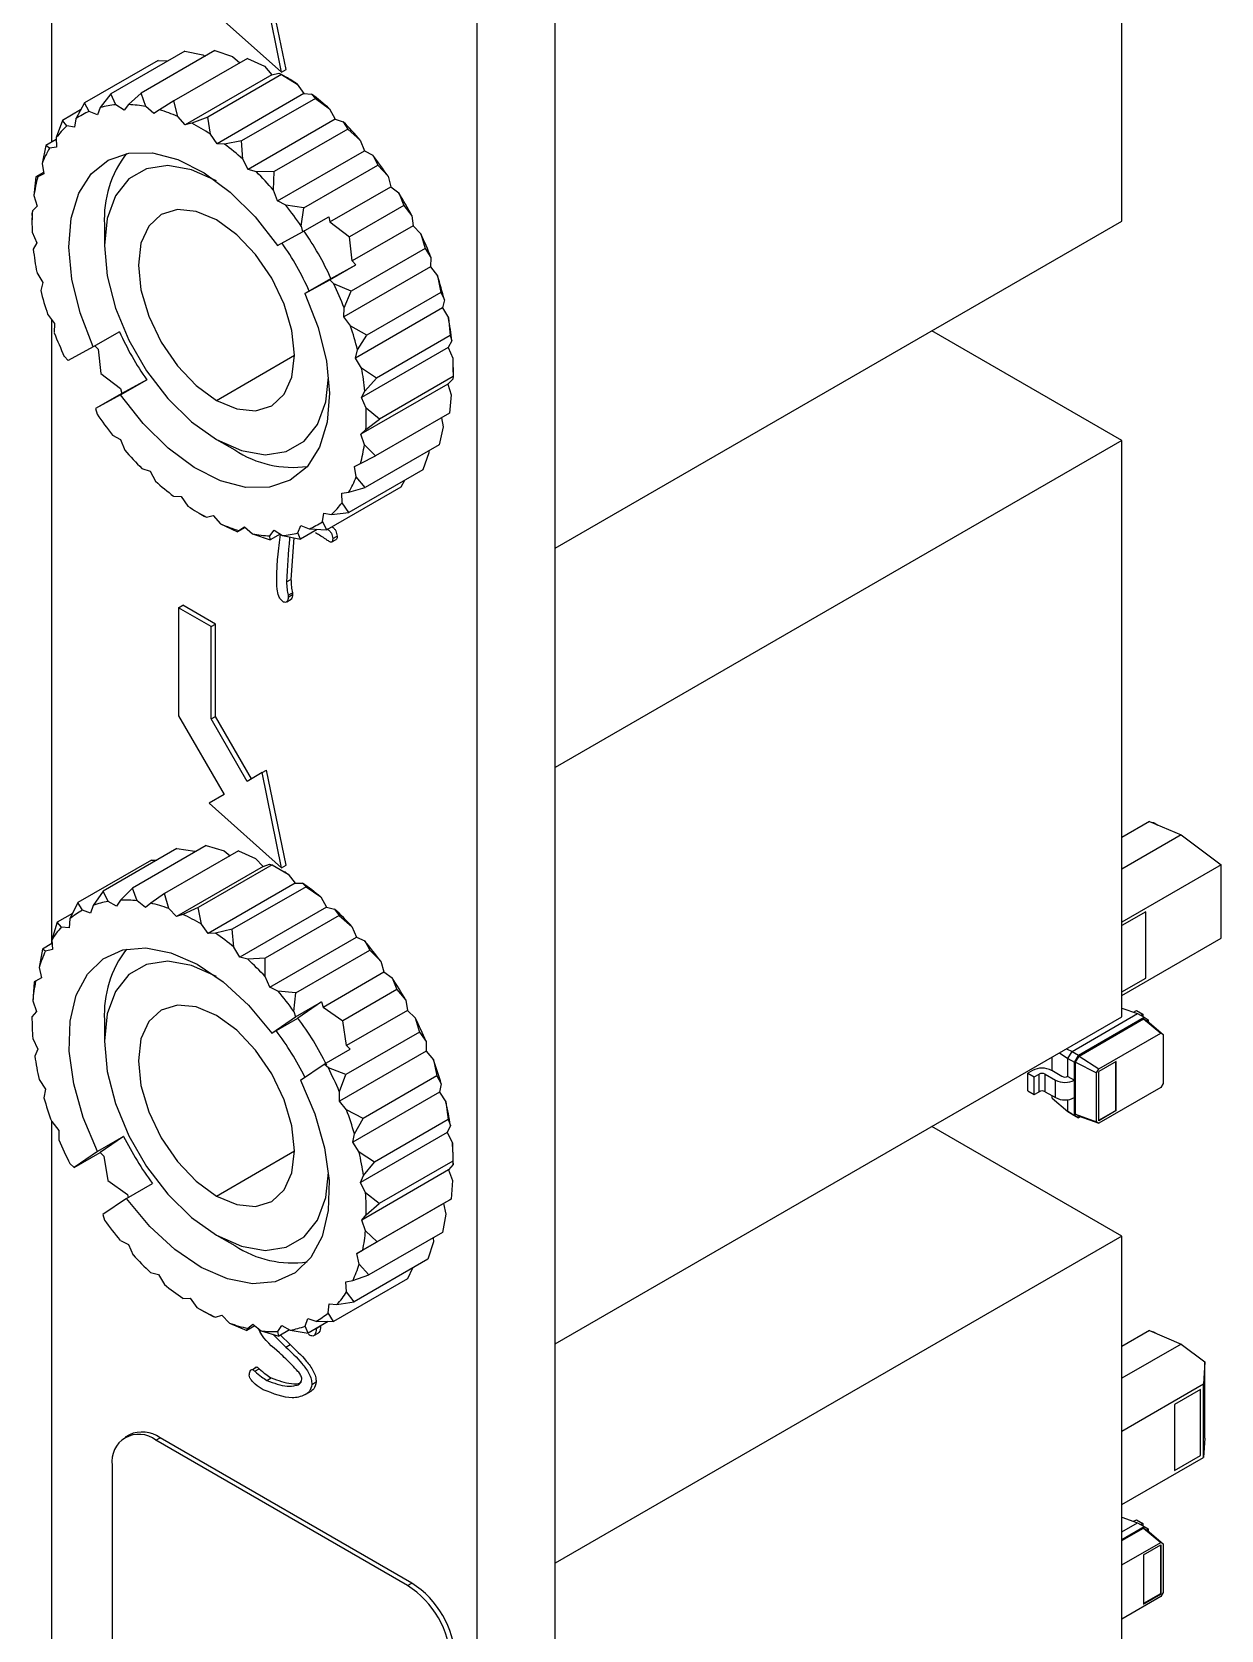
# Model space of a CAD drawing. Extents: x 399 to 630, y 430 to 560.
# Drawn here: x 398.61 to 417.97, y 455.54 to 481.58 of the extents above; entities that cross this region are included whole.
import ezdxf

# ---------------------------------------------------------------- set-up
doc = ezdxf.new("R2010")
doc.units = 0
doc.layers.get('0').update_dxf_attribs({"linetype": 'CONTINUOUS'})

msp = doc.modelspace()

# ---------------------------------------------------------------- linework, layer by layer
at = {"color": 7, "linetype": 'CONTINUOUS'}
for p, q in [((407.129, 430.399), (407.129, 535.324)), ((416.357, 478.496), (416.357, 487.886)), ((398.927, 485.842), (398.927, 479.785)), ((402.675, 480.926), (402.358, 482.476)), ((402.746, 480.967), (402.429, 482.516)), ((401.492, 481.975), (402.675, 480.926)), ((405.857, 432.318), (405.857, 481.923)), ((401.097, 481.268), (399.894, 480.574)), ((401.589, 481.279), (400.387, 480.585)), ((401.097, 481.268), (401.389, 481.21)), ((401.389, 481.21), (401.427, 481.186)), ((401.589, 481.279), (401.876, 481.182)), ((401.876, 481.182), (401.996, 481.078)), ((400.664, 481.118), (399.462, 480.424)), ((400.664, 481.118), (400.822, 481.11)), ((402.121, 481.15), (400.919, 480.456)), ((402.121, 481.15), (402.396, 481.021)), ((402.396, 481.021), (402.517, 480.883)), ((402.517, 480.883), (402.627, 480.91)), ((402.627, 480.91), (402.674, 480.886)), ((402.675, 480.926), (402.746, 480.967)), ((402.517, 480.883), (401.103, 480.067)), ((402.674, 480.886), (401.471, 480.192)), ((402.746, 480.845), (402.664, 480.892)), ((402.674, 480.886), (402.929, 480.731)), ((402.929, 480.731), (403.037, 480.576)), ((399.462, 480.424), (399.324, 480.167)), ((399.541, 480.286), (399.462, 480.424)), ((399.894, 480.574), (399.722, 480.349)), ((399.975, 480.393), (399.894, 480.574)), ((400.11, 480.308), (399.975, 480.393)), ((400.181, 480.398), (400.11, 480.308)), ((400.387, 480.585), (400.181, 480.398)), ((400.462, 480.366), (400.387, 480.585)), ((400.919, 480.456), (400.685, 480.312)), ((400.982, 480.204), (400.919, 480.456)), ((403.037, 480.576), (401.623, 479.76)), ((403.225, 480.498), (402.023, 479.804)), ((403.037, 480.576), (403.16, 480.569)), ((403.16, 480.569), (403.225, 480.498)), ((403.225, 480.498), (403.456, 480.326)), ((399.105, 480.14), (399.004, 479.859)), ((399.401, 480.311), (399.105, 480.14)), ((399.175, 480.049), (399.105, 480.14)), ((399.324, 480.167), (399.302, 480.027)), ((399.674, 480.232), (399.541, 480.286)), ((399.722, 480.349), (399.674, 480.232)), ((400.592, 480.252), (400.462, 480.366)), ((400.685, 480.312), (400.592, 480.252)), ((401.103, 480.067), (400.982, 480.204)), ((401.471, 480.192), (401.213, 480.094)), ((401.515, 479.915), (401.471, 480.192)), ((403.546, 480.158), (402.132, 479.342)), ((403.456, 480.326), (403.546, 480.158)), ((403.546, 480.158), (403.677, 480.117)), ((403.677, 480.117), (403.753, 479.999)), ((399.004, 479.859), (399.008, 479.702)), ((399.302, 480.027), (399.175, 480.049)), ((401.213, 480.094), (401.103, 480.067)), ((401.623, 479.76), (401.515, 479.915)), ((403.753, 479.999), (402.551, 479.305)), ((403.753, 479.999), (403.955, 479.819)), ((398.837, 479.733), (398.773, 479.437)), ((399.005, 479.83), (398.837, 479.733)), ((398.892, 479.689), (398.837, 479.733)), ((399.008, 479.702), (398.892, 479.689)), ((401.746, 479.752), (401.623, 479.76)), ((402.023, 479.804), (401.746, 479.752)), ((402.042, 479.509), (402.023, 479.804)), ((402.609, 478.83), (404.024, 479.646)), ((403.955, 479.819), (404.024, 479.646)), ((404.024, 479.646), (404.158, 479.573)), ((398.773, 479.437), (398.803, 479.268)), ((402.132, 479.342), (402.042, 479.509)), ((402.263, 479.301), (402.132, 479.342)), ((403.037, 478.716), (404.239, 479.41)), ((404.158, 479.573), (404.239, 479.41)), ((404.239, 479.41), (404.407, 479.232)), ((398.67, 479.219), (398.641, 478.917)), ((398.799, 479.293), (398.67, 479.219)), ((398.703, 479.222), (398.67, 479.219)), ((398.803, 479.268), (398.703, 479.222)), ((402.551, 479.305), (402.263, 479.301)), ((402.541, 479.003), (402.551, 479.305)), ((404.407, 479.232), (404.452, 479.059)), ((398.641, 478.917), (398.696, 478.743)), ((402.609, 478.83), (402.541, 479.003)), ((402.744, 478.757), (402.609, 478.83)), ((403.462, 478.488), (404.452, 479.059)), ((404.452, 479.059), (404.585, 478.957)), ((404.585, 478.957), (404.663, 478.753)), ((398.615, 478.665), (398.609, 478.618)), ((398.609, 478.618), (398.61, 478.551)), ((398.696, 478.743), (398.615, 478.665)), ((403.037, 478.716), (402.744, 478.757)), ((402.993, 478.415), (403.037, 478.716)), ((403.017, 478.325), (403.441, 478.57)), ((403.441, 478.57), (403.462, 478.488)), ((404.663, 478.753), (403.78, 478.243)), ((404.663, 478.753), (404.796, 478.585)), ((404.796, 478.585), (404.815, 478.42)), ((398.609, 478.551), (398.609, 478.456)), ((398.612, 478.318), (398.689, 478.146)), ((399.789, 478.444), (399.789, 478.101)), ((402.61, 478.101), (403.017, 478.325)), ((402.993, 478.415), (403.017, 478.325)), ((403.462, 478.488), (403.78, 478.243)), ((404.815, 478.42), (403.825, 477.849)), ((404.815, 478.42), (404.941, 478.292)), ((407.129, 473.169), (416.357, 478.496)), ((398.689, 478.146), (398.631, 478.04)), ((403.825, 477.849), (403.78, 478.243)), ((405.01, 478.053), (403.808, 477.359)), ((404.941, 478.292), (405.01, 478.053)), ((405.01, 478.053), (405.106, 477.904)), ((403.461, 477.543), (403.885, 477.788)), ((403.479, 477.564), (403.885, 477.788)), ((403.885, 477.788), (403.825, 477.849)), ((405.106, 477.904), (405.099, 477.753)), ((398.687, 477.664), (398.785, 477.501)), ((403.479, 477.564), (403.054, 477.319)), ((403.054, 477.319), (403.461, 477.543)), ((403.527, 477.476), (403.461, 477.543)), ((405.099, 477.753), (403.685, 476.937)), ((405.099, 477.753), (405.213, 477.605)), ((405.213, 477.605), (405.265, 477.337)), ((398.785, 477.501), (398.752, 477.37)), ((403.808, 477.359), (403.527, 477.476)), ((403.692, 477.088), (403.808, 477.359)), ((405.265, 477.337), (404.063, 476.643)), ((405.265, 477.337), (405.325, 477.216)), ((403.685, 476.937), (403.692, 477.088)), ((405.292, 477.085), (403.878, 476.268)), ((405.325, 477.216), (405.292, 477.085)), ((405.292, 477.085), (405.39, 476.921)), ((398.864, 476.981), (398.978, 476.833)), ((398.927, 476.899), (398.927, 466.722)), ((398.978, 476.833), (398.971, 476.682)), ((403.799, 476.789), (403.685, 476.937)), ((404.063, 476.643), (403.799, 476.789)), ((405.39, 476.921), (405.42, 476.633)), ((400.032, 476.695), (399.608, 476.451)), ((403.911, 476.399), (404.063, 476.643)), ((405.42, 476.633), (404.218, 475.939)), ((405.445, 476.546), (405.387, 476.439)), ((405.42, 476.633), (405.445, 476.546)), ((416.357, 474.924), (413.263, 476.71)), ((399.136, 476.294), (399.201, 476.227)), ((399.608, 476.451), (399.201, 476.227)), ((399.633, 476.465), (399.686, 476.411)), ((399.686, 476.411), (399.732, 476.017)), ((401.614, 475.578), (402.886, 476.313)), ((403.878, 476.268), (403.911, 476.399)), ((403.976, 476.105), (403.878, 476.268)), ((405.387, 476.439), (403.973, 475.623)), ((405.387, 476.439), (405.465, 476.268)), ((405.465, 476.268), (405.468, 475.968)), ((399.732, 476.017), (400.049, 475.772)), ((404.218, 475.939), (403.976, 476.105)), ((405.468, 475.968), (404.266, 475.274)), ((405.468, 475.968), (405.462, 475.921)), ((405.468, 476.035), (405.468, 476.13)), ((400.049, 475.772), (400.07, 475.689)), ((400.053, 475.668), (400.477, 475.913)), ((400.477, 475.913), (400.07, 475.689)), ((405.381, 475.843), (403.967, 475.026)), ((403.973, 475.623), (404.031, 475.73)), ((404.031, 475.73), (404.218, 475.939)), ((405.462, 475.921), (405.381, 475.843)), ((405.381, 475.843), (405.436, 475.669)), ((400.07, 475.689), (399.646, 475.444)), ((400.053, 475.668), (399.646, 475.444)), ((399.646, 475.444), (399.669, 475.354)), ((404.051, 475.451), (403.973, 475.623)), ((404.266, 475.274), (404.051, 475.451)), ((405.436, 475.669), (405.407, 475.367)), ((404.047, 475.104), (404.266, 475.274)), ((405.407, 475.367), (404.205, 474.673)), ((405.278, 475.292), (405.304, 475.149)), ((399.919, 475.013), (400.053, 474.94)), ((400.053, 474.94), (400.122, 474.766)), ((401.614, 474.941), (401.911, 474.77)), ((403.967, 475.026), (404.047, 475.104)), ((404.022, 474.853), (403.967, 475.026)), ((405.304, 475.149), (405.239, 474.853)), ((416.357, 474.924), (407.129, 469.597)), ((416.357, 465.534), (416.357, 474.924)), ((403.959, 474.547), (404.205, 474.673)), ((404.205, 474.673), (404.022, 474.853)), ((405.239, 474.853), (404.037, 474.159)), ((405.073, 474.726), (404.972, 474.446)), ((405.072, 474.756), (405.073, 474.726)), ((400.4, 474.468), (400.531, 474.427)), ((400.531, 474.427), (400.621, 474.26)), ((404.972, 474.446), (403.77, 473.752)), ((403.859, 474.501), (403.959, 474.547)), ((403.889, 474.332), (403.859, 474.501)), ((404.615, 474.162), (403.413, 473.468)), ((403.77, 474.08), (404.037, 474.159)), ((404.037, 474.159), (403.889, 474.332)), ((404.676, 474.275), (404.615, 474.162)), ((400.917, 474.017), (401.04, 474.01)), ((401.04, 474.01), (401.147, 473.854)), ((403.655, 474.068), (403.77, 474.08)), ((403.659, 473.91), (403.655, 474.068)), ((403.77, 473.752), (403.659, 473.91)), ((401.331, 473.741), (401.413, 473.694)), ((401.414, 473.694), (401.45, 473.676)), ((401.45, 473.676), (401.559, 473.702)), ((401.559, 473.702), (401.681, 473.565)), ((403.338, 473.602), (403.361, 473.742)), ((403.361, 473.742), (403.487, 473.721)), ((403.487, 473.721), (403.77, 473.752)), ((401.681, 473.565), (401.956, 473.436)), ((402.081, 473.508), (401.956, 473.436)), ((401.956, 473.436), (401.978, 473.458)), ((401.978, 473.458), (402.07, 473.517)), ((402.07, 473.517), (402.201, 473.404)), ((402.201, 473.404), (402.488, 473.307)), ((402.482, 473.371), (402.553, 473.462)), ((402.488, 473.307), (402.482, 473.371)), ((402.65, 473.4), (402.488, 473.307)), ((402.553, 473.462), (402.687, 473.376)), ((402.687, 473.376), (402.98, 473.318)), ((402.941, 473.42), (402.989, 473.538)), ((402.98, 473.318), (402.941, 473.42)), ((403.255, 473.476), (402.98, 473.318)), ((402.989, 473.538), (403.122, 473.483)), ((403.122, 473.483), (403.413, 473.468)), ((403.413, 473.468), (403.338, 473.602)), ((403.507, 473.327), (403.578, 473.368)), ((402.873, 473.339), (402.826, 472.661)), ((403.494, 473.271), (403.564, 473.311)), ((402.755, 472.62), (402.826, 472.661)), ((402.757, 472.297), (402.828, 472.338)), ((402.779, 472.403), (402.85, 472.444)), ((402.783, 472.374), (402.853, 472.415)), ((400.995, 472.2), (401.066, 472.24)), ((400.995, 472.2), (400.995, 470.44)), ((401.526, 471.893), (400.995, 472.2)), ((401.596, 471.934), (401.066, 472.24)), ((401.526, 471.893), (401.596, 471.934)), ((401.526, 470.387), (401.526, 471.893)), ((401.596, 470.428), (401.596, 471.934)), ((400.995, 470.44), (401.737, 469.155)), ((401.526, 470.387), (401.596, 470.428)), ((402.112, 469.371), (401.526, 470.387)), ((402.183, 469.412), (401.596, 470.428)), ((402.358, 469.513), (402.112, 469.371)), ((402.358, 469.513), (402.429, 469.554)), ((402.675, 467.964), (402.358, 469.513)), ((402.746, 468.005), (402.429, 469.554)), ((401.737, 469.155), (401.492, 469.013)), ((401.492, 469.013), (402.675, 467.964)), ((416.807, 468.718), (416.357, 468.458)), ((416.807, 468.718), (417.322, 468.499)), ((416.903, 468.684), (416.945, 468.659)), ((417.322, 468.499), (416.357, 467.942)), ((417.322, 468.499), (417.973, 468.009)), ((400.97, 468.278), (399.768, 467.584)), ((401.447, 468.327), (400.245, 467.633)), ((401.971, 468.237), (400.768, 467.543)), ((400.97, 468.278), (401.263, 468.231)), ((401.263, 468.231), (401.272, 468.226)), ((401.447, 468.327), (401.737, 468.241)), ((401.737, 468.241), (401.837, 468.16)), ((401.971, 468.237), (402.25, 468.116)), ((400.556, 468.089), (399.354, 467.395)), ((400.556, 468.089), (400.643, 468.089)), ((402.374, 467.985), (400.96, 467.168)), ((402.52, 468.01), (401.317, 467.316)), ((402.25, 468.116), (402.374, 467.985)), ((402.374, 467.985), (402.479, 468.021)), ((402.479, 468.021), (402.52, 468.01)), ((402.52, 468.01), (402.781, 467.861)), ((402.675, 467.964), (402.746, 468.005)), ((402.746, 467.882), (402.722, 467.896)), ((417.973, 468.009), (416.357, 467.077)), ((417.973, 466.817), (417.973, 468.009)), ((400.245, 467.633), (400.048, 467.435)), ((400.323, 467.424), (400.245, 467.633)), ((402.893, 467.71), (401.479, 466.894)), ((403.073, 467.654), (401.871, 466.961)), ((402.781, 467.861), (402.893, 467.71)), ((402.893, 467.71), (403.013, 467.713)), ((403.013, 467.713), (403.073, 467.654)), ((403.073, 467.654), (403.312, 467.487)), ((399.354, 467.395), (399.227, 467.132)), ((399.432, 467.271), (399.354, 467.395)), ((399.768, 467.584), (399.605, 467.349)), ((399.849, 467.415), (399.768, 467.584)), ((399.983, 467.337), (399.849, 467.415)), ((400.048, 467.435), (399.983, 467.337)), ((400.455, 467.318), (400.323, 467.424)), ((400.542, 467.387), (400.455, 467.318)), ((400.768, 467.543), (400.542, 467.387)), ((400.835, 467.3), (400.768, 467.543)), ((403.312, 467.487), (403.407, 467.322)), ((399.27, 467.219), (399.021, 467.076)), ((399.227, 467.132), (399.212, 466.986)), ((399.564, 467.225), (399.432, 467.271)), ((399.605, 467.349), (399.564, 467.225)), ((400.96, 467.168), (400.835, 467.3)), ((401.065, 467.204), (400.96, 467.168)), ((401.317, 467.316), (401.065, 467.204)), ((401.367, 467.045), (401.317, 467.316)), ((403.407, 467.322), (401.993, 466.506)), ((403.61, 467.185), (402.408, 466.491)), ((403.407, 467.322), (403.536, 467.29)), ((403.536, 467.29), (403.61, 467.185)), ((403.61, 467.185), (403.82, 467.006)), ((416.749, 467.246), (416.357, 467.02)), ((416.748, 466.167), (416.748, 467.245)), ((416.749, 466.167), (416.749, 467.246)), ((399.021, 467.076), (398.931, 466.79)), ((399.088, 466.998), (399.021, 467.076)), ((399.212, 466.986), (399.088, 466.998)), ((401.479, 466.894), (401.367, 467.045)), ((401.599, 466.896), (401.479, 466.894)), ((401.871, 466.961), (401.599, 466.896)), ((401.897, 466.67), (401.871, 466.961)), ((403.82, 467.006), (403.895, 466.834)), ((398.781, 466.638), (398.726, 466.339)), ((398.935, 466.727), (398.781, 466.638)), ((398.83, 466.607), (398.781, 466.638)), ((398.942, 466.629), (398.83, 466.607)), ((398.931, 466.79), (398.942, 466.629)), ((401.993, 466.506), (401.897, 466.67)), ((402.481, 466.018), (403.895, 466.834)), ((402.908, 465.925), (404.11, 466.619)), ((403.895, 466.834), (404.029, 466.77)), ((404.029, 466.77), (404.11, 466.619)), ((404.11, 466.619), (404.288, 466.439)), ((416.357, 465.884), (417.973, 466.817)), ((398.726, 466.339), (398.763, 466.168)), ((402.122, 466.474), (401.993, 466.506)), ((402.408, 466.491), (402.122, 466.474)), ((402.406, 466.19), (402.408, 466.491)), ((404.288, 466.439), (404.339, 466.266)), ((398.642, 466.098), (398.622, 465.795)), ((398.668, 466.113), (398.642, 466.098)), ((398.763, 466.168), (398.668, 466.113)), ((402.481, 466.018), (402.406, 466.19)), ((403.349, 465.694), (404.339, 466.266)), ((404.339, 466.266), (404.473, 466.171)), ((404.473, 466.171), (404.553, 465.978)), ((416.357, 465.941), (416.749, 466.167)), ((416.357, 465.942), (416.748, 466.167)), ((416.748, 466.167), (416.749, 466.167)), ((402.615, 465.953), (402.481, 466.018)), ((402.908, 465.925), (402.615, 465.953)), ((402.873, 465.623), (402.908, 465.925)), ((404.553, 465.978), (403.669, 465.468)), ((404.553, 465.978), (404.696, 465.806)), ((404.696, 465.806), (404.722, 465.639)), ((398.684, 465.621), (398.609, 465.535)), ((398.622, 465.795), (398.684, 465.621)), ((402.873, 465.623), (402.9, 465.532)), ((402.9, 465.532), (403.325, 465.777)), ((403.325, 465.777), (402.94, 465.515)), ((403.325, 465.777), (403.349, 465.694)), ((403.349, 465.694), (403.669, 465.468)), ((404.722, 465.639), (403.732, 465.067)), ((404.722, 465.639), (404.85, 465.517)), ((415.547, 464.971), (416.615, 465.588)), ((416.357, 465.678), (416.615, 465.588)), ((416.549, 465.611), (416.594, 465.637)), ((416.594, 465.637), (416.7, 465.576)), ((416.615, 465.588), (416.721, 465.527)), ((416.7, 465.576), (416.668, 465.557)), ((416.7, 465.576), (416.7, 465.539)), ((399.789, 465.481), (399.789, 465.138)), ((402.516, 465.271), (402.9, 465.532)), ((402.516, 465.271), (402.94, 465.515)), ((403.732, 465.067), (403.669, 465.468)), ((404.922, 465.287), (403.72, 464.594)), ((404.85, 465.517), (404.922, 465.287)), ((404.922, 465.287), (405.029, 465.132)), ((407.129, 460.206), (416.357, 465.534)), ((415.653, 464.91), (416.721, 465.527)), ((415.662, 464.895), (416.712, 465.501)), ((416.721, 465.527), (416.712, 465.501)), ((416.712, 465.501), (416.992, 465.267)), ((416.712, 465.501), (416.771, 465.467)), ((416.721, 465.527), (416.788, 465.488)), ((416.788, 465.488), (416.771, 465.467)), ((416.771, 465.467), (417.029, 465.245)), ((416.788, 465.488), (416.788, 465.452)), ((398.622, 465.179), (398.706, 465.009)), ((403.793, 465.009), (403.732, 465.067)), ((405.029, 465.132), (405.029, 464.977)), ((415.984, 464.685), (416.992, 465.267)), ((416.992, 465.267), (417.029, 465.245)), ((417.029, 465.245), (417.029, 464.449)), ((398.706, 465.009), (398.654, 464.895)), ((402.984, 464.503), (403.369, 464.764)), ((403.369, 464.764), (403.793, 465.009)), ((403.436, 464.701), (403.369, 464.764)), ((405.029, 464.977), (403.615, 464.161)), ((405.029, 464.977), (405.147, 464.834)), ((405.147, 464.834), (405.204, 464.573)), ((415.222, 464.657), (415.222, 464.878)), ((415.342, 464.948), (415.48, 464.855)), ((415.459, 465.015), (415.547, 464.971)), ((415.48, 464.855), (415.547, 464.971)), ((415.48, 464.855), (415.586, 464.794)), ((415.48, 464.565), (415.48, 464.855)), ((415.547, 464.971), (415.653, 464.91)), ((415.586, 464.794), (415.653, 464.91)), ((415.586, 464.794), (415.604, 464.794)), ((415.586, 464.504), (415.586, 464.794)), ((415.604, 464.794), (415.662, 464.895)), ((415.604, 464.794), (415.947, 464.62)), ((415.604, 464.514), (415.604, 464.794)), ((415.653, 464.91), (415.662, 464.895)), ((415.662, 464.895), (415.984, 464.685)), ((416.265, 464.806), (415.982, 464.643)), ((416.258, 464.01), (416.258, 464.802)), ((416.265, 464.006), (416.265, 464.806)), ((398.726, 464.514), (398.829, 464.355)), ((403.72, 464.594), (403.436, 464.701)), ((403.615, 464.316), (403.72, 464.594)), ((405.204, 464.573), (404.002, 463.879)), ((405.204, 464.573), (405.274, 464.444)), ((414.904, 464.661), (414.826, 464.616)), ((414.826, 464.616), (414.932, 464.555)), ((414.826, 464.331), (414.826, 464.616)), ((414.932, 464.555), (415.01, 464.6)), ((414.932, 464.269), (414.932, 464.555)), ((415.01, 464.314), (415.01, 464.6)), ((415.109, 464.6), (415.275, 464.504)), ((415.109, 464.314), (415.109, 464.6)), ((415.381, 464.565), (415.215, 464.661)), ((415.275, 464.218), (415.275, 464.504)), ((415.48, 464.565), (415.586, 464.504)), ((415.586, 464.504), (415.604, 464.514)), ((415.586, 464.218), (415.586, 464.504)), ((415.604, 464.228), (415.604, 464.514)), ((415.947, 464.62), (415.984, 464.685)), ((415.947, 463.824), (415.947, 464.62)), ((415.982, 463.842), (415.982, 464.643)), ((398.829, 464.355), (398.803, 464.217)), ((403.615, 464.161), (403.615, 464.316)), ((405.248, 464.306), (403.834, 463.49)), ((405.274, 464.444), (405.248, 464.306)), ((405.248, 464.306), (405.351, 464.147)), ((414.826, 464.331), (414.932, 464.269)), ((414.932, 464.269), (415.01, 464.314)), ((415.109, 464.314), (415.275, 464.218)), ((415.222, 464.212), (415.222, 464.249)), ((416.992, 464.384), (415.984, 463.803)), ((417.029, 464.449), (416.992, 464.384)), ((403.732, 464.017), (403.615, 464.161)), ((404.002, 463.879), (403.732, 464.017)), ((405.351, 464.147), (405.388, 463.863)), ((415.222, 464.212), (415.48, 463.99)), ((415.48, 463.99), (415.48, 464.184)), ((415.48, 463.99), (415.586, 463.928)), ((415.547, 463.951), (415.48, 463.99)), ((415.586, 464.218), (415.604, 464.228)), ((415.586, 463.928), (415.586, 464.218)), ((415.604, 463.949), (415.604, 464.228)), ((415.982, 463.85), (416.258, 464.01)), ((416.265, 464.006), (415.982, 463.842)), ((416.258, 464.01), (416.265, 464.006)), ((398.927, 463.835), (398.927, 453.837)), ((398.93, 463.827), (399.048, 463.684)), ((403.86, 463.627), (404.002, 463.879)), ((405.388, 463.863), (404.186, 463.169)), ((405.422, 463.766), (405.371, 463.652)), ((405.388, 463.863), (405.422, 463.766)), ((416.357, 461.961), (413.263, 463.747)), ((415.547, 463.951), (415.653, 463.89)), ((415.586, 463.928), (415.604, 463.949)), ((415.653, 463.89), (415.586, 463.928)), ((415.604, 463.949), (415.947, 463.824)), ((415.662, 463.915), (415.604, 463.949)), ((415.653, 463.89), (415.662, 463.915)), ((415.684, 463.907), (415.653, 463.89)), ((415.662, 463.915), (415.984, 463.803)), ((415.984, 463.803), (415.947, 463.824)), ((399.048, 463.684), (399.048, 463.528)), ((400.102, 463.586), (399.678, 463.341)), ((400.102, 463.586), (399.718, 463.325)), ((403.834, 463.49), (403.86, 463.627)), ((403.937, 463.33), (403.834, 463.49)), ((405.371, 463.652), (403.957, 462.836)), ((405.371, 463.652), (405.455, 463.482)), ((405.455, 463.482), (405.465, 463.184)), ((399.678, 463.341), (399.294, 463.08)), ((399.294, 463.08), (399.718, 463.325)), ((399.718, 463.325), (399.779, 463.267)), ((399.779, 463.267), (399.842, 462.866)), ((401.614, 462.615), (402.886, 463.35)), ((404.186, 463.169), (403.937, 463.33)), ((399.227, 463.143), (399.294, 463.08)), ((403.957, 462.836), (404.008, 462.95)), ((405.393, 463.039), (403.979, 462.223)), ((404.008, 462.95), (404.186, 463.169)), ((405.465, 463.184), (404.263, 462.491)), ((405.468, 463.126), (405.393, 463.039)), ((405.393, 463.039), (405.455, 462.866)), ((405.465, 463.184), (405.468, 463.126)), ((399.842, 462.866), (400.162, 462.64)), ((400.147, 462.574), (400.571, 462.819)), ((404.041, 462.666), (403.957, 462.836)), ((405.455, 462.866), (405.434, 462.563)), ((400.147, 462.574), (399.762, 462.312)), ((400.162, 462.64), (400.176, 462.591)), ((405.313, 462.492), (403.899, 461.676)), ((404.263, 462.491), (404.041, 462.666)), ((404.053, 462.309), (404.263, 462.491)), ((405.434, 462.563), (404.232, 461.869)), ((405.408, 462.548), (405.313, 462.492)), ((405.313, 462.492), (405.351, 462.322)), ((405.434, 462.563), (405.408, 462.548)), ((399.762, 462.312), (399.789, 462.222)), ((403.979, 462.223), (404.053, 462.309)), ((404.041, 462.049), (403.979, 462.223)), ((405.351, 462.322), (405.296, 462.023)), ((401.614, 461.978), (401.911, 461.807)), ((404.232, 461.869), (404.041, 462.049)), ((405.296, 462.023), (404.094, 461.329)), ((405.142, 461.934), (405.146, 461.87)), ((416.357, 461.961), (407.129, 456.634)), ((416.357, 452.571), (416.357, 461.961)), ((400.048, 461.891), (400.182, 461.827)), ((400.182, 461.827), (400.257, 461.654)), ((403.899, 461.676), (403.994, 461.731)), ((403.936, 461.505), (403.899, 461.676)), ((403.994, 461.731), (404.232, 461.869)), ((405.146, 461.87), (405.056, 461.585)), ((405.056, 461.585), (403.854, 460.891)), ((404.094, 461.329), (403.936, 461.505)), ((404.807, 461.441), (404.722, 461.265)), ((400.541, 461.37), (400.67, 461.339)), ((400.67, 461.339), (400.765, 461.174)), ((404.722, 461.265), (403.52, 460.571)), ((403.721, 461.215), (403.833, 461.237)), ((403.732, 461.054), (403.721, 461.215)), ((403.833, 461.237), (404.094, 461.329)), ((401.064, 460.948), (401.184, 460.95)), ((401.184, 460.95), (401.295, 460.799)), ((403.435, 460.713), (403.451, 460.858)), ((403.451, 460.858), (403.575, 460.846)), ((403.575, 460.846), (403.854, 460.891)), ((403.854, 460.891), (403.732, 461.054)), ((401.295, 460.799), (401.557, 460.651)), ((401.331, 460.779), (401.355, 460.765)), ((401.557, 460.651), (401.598, 460.64)), ((401.598, 460.64), (401.703, 460.676)), ((401.703, 460.676), (401.827, 460.545)), ((403.058, 460.495), (403.099, 460.619)), ((403.099, 460.619), (403.231, 460.574)), ((403.52, 460.571), (403.435, 460.713)), ((401.827, 460.545), (402.106, 460.424)), ((402.24, 460.501), (402.106, 460.424)), ((402.106, 460.424), (402.121, 460.458)), ((402.121, 460.458), (402.208, 460.526)), ((402.208, 460.526), (402.34, 460.42)), ((402.34, 460.42), (402.63, 460.333)), ((402.534, 460.362), (402.741, 460.155)), ((402.614, 460.409), (402.679, 460.507)), ((402.63, 460.333), (402.614, 460.409)), ((402.805, 460.435), (402.63, 460.333)), ((402.658, 460.35), (402.812, 460.196)), ((402.679, 460.507), (402.814, 460.43)), ((402.814, 460.43), (403.107, 460.383)), ((403.107, 460.383), (403.058, 460.495)), ((403.434, 460.572), (403.107, 460.383)), ((403.199, 460.34), (403.27, 460.381)), ((403.231, 460.574), (403.52, 460.571)), ((403.239, 460.458), (403.309, 460.499)), ((416.807, 460.422), (416.357, 460.162)), ((416.807, 460.422), (417.322, 460.203)), ((416.903, 460.388), (416.945, 460.363)), ((402.741, 460.155), (402.812, 460.196)), ((417.322, 460.203), (416.357, 459.646)), ((417.322, 460.203), (417.711, 459.911)), ((402.199, 459.789), (402.27, 459.83)), ((417.711, 459.911), (417.69, 459.55)), ((417.711, 458.672), (417.711, 459.911)), ((402.169, 459.771), (402.167, 459.77)), ((402.237, 459.761), (402.308, 459.802)), ((402.435, 459.611), (402.506, 459.652)), ((403.167, 459.544), (403.238, 459.585)), ((417.69, 459.55), (416.357, 458.781)), ((417.69, 458.357), (417.69, 459.55)), ((403.06, 459.379), (403.13, 459.42)), ((417.641, 459.465), (417.217, 459.22)), ((417.64, 458.386), (417.64, 459.464)), ((417.641, 458.386), (417.641, 459.465)), ((417.217, 459.22), (417.217, 458.141)), ((400.195, 458.725), (400.124, 458.684)), ((400.624, 458.635), (400.695, 458.676)), ((404.725, 456.267), (400.624, 458.635)), ((404.796, 456.308), (400.695, 458.676)), ((417.711, 458.672), (417.69, 458.357)), ((416.357, 457.588), (417.69, 458.357)), ((417.217, 458.141), (417.641, 458.386)), ((417.217, 458.142), (417.64, 458.386)), ((417.64, 458.386), (417.641, 458.386)), ((399.917, 458.226), (399.917, 454.756)), ((416.357, 457.382), (416.615, 457.292)), ((416.357, 457.143), (416.615, 457.292)), ((416.357, 457.02), (416.721, 457.231)), ((416.549, 457.315), (416.594, 457.341)), ((416.594, 457.341), (416.7, 457.28)), ((416.615, 457.292), (416.721, 457.231)), ((416.7, 457.28), (416.668, 457.261)), ((416.7, 457.28), (416.7, 457.243)), ((416.721, 457.231), (416.712, 457.205)), ((416.721, 457.231), (416.788, 457.192)), ((416.357, 457), (416.712, 457.205)), ((416.357, 456.604), (416.992, 456.971)), ((416.712, 457.205), (416.992, 456.971)), ((416.712, 457.205), (416.771, 457.171)), ((416.788, 457.192), (416.771, 457.171)), ((416.771, 457.171), (417.029, 456.949)), ((416.788, 457.192), (416.788, 457.156)), ((416.992, 456.971), (417.029, 456.949)), ((417.029, 456.949), (417.029, 456.153)), ((416.711, 456.768), (416.993, 456.931)), ((416.711, 456.768), (416.711, 455.967)), ((416.986, 456.927), (416.986, 456.134)), ((416.993, 456.931), (416.993, 456.13)), ((404.725, 456.267), (404.796, 456.308)), ((416.992, 456.088), (416.357, 455.722)), ((416.986, 456.134), (416.711, 455.975)), ((416.711, 455.967), (416.993, 456.13)), ((416.986, 456.134), (416.993, 456.13)), ((417.029, 456.153), (416.992, 456.088))]:
    msp.add_line(p, q, dxfattribs=at)
at = {"color": 7, "linetype": 'CONTINUOUS', "flags": 128}
for points in [[(399.608, 476.451), (399.394, 477.004), (399.26, 477.553), (399.21, 478.075), (399.248, 478.547), (399.371, 478.952), (399.574, 479.271), (399.849, 479.493), (400.186, 479.608), (400.569, 479.611), (400.984, 479.502), (401.412, 479.286), (401.838, 478.971), (402.243, 478.571), (402.61, 478.101)], [(401.614, 479.154), (401.208, 479.336), (400.822, 479.403), (400.476, 479.351), (400.187, 479.185), (399.97, 478.911), (399.835, 478.543), (399.789, 478.101), (399.835, 477.606), (399.97, 477.083), (400.187, 476.558), (400.476, 476.057), (400.822, 475.607), (401.208, 475.228), (401.614, 474.941)], [(401.614, 478.518), (401.284, 478.658), (400.977, 478.688), (400.714, 478.607), (400.511, 478.419), (400.384, 478.138), (400.341, 477.783), (400.384, 477.377), (400.511, 476.949), (400.714, 476.528), (400.977, 476.142), (401.284, 475.818), (401.614, 475.578)], [(401.614, 475.578), (401.943, 475.438), (402.25, 475.407), (402.514, 475.489), (402.716, 475.677), (402.843, 475.958), (402.886, 476.313), (402.843, 476.718), (402.716, 477.146), (402.514, 477.567), (402.25, 477.953), (401.943, 478.277), (401.614, 478.518)], [(403.054, 477.319), (403.268, 476.765), (403.403, 476.216), (403.452, 475.695), (403.415, 475.222), (403.292, 474.818), (403.089, 474.498), (402.813, 474.276), (402.477, 474.162), (402.094, 474.159), (401.679, 474.267), (401.25, 474.484), (400.825, 474.798), (400.42, 475.199), (400.053, 475.668)], [(401.614, 474.941), (402.02, 474.76), (402.405, 474.693), (402.751, 474.744), (403.04, 474.911), (403.257, 475.185), (403.392, 475.552), (403.438, 475.958)], [(399.678, 463.341), (399.444, 463.893), (399.288, 464.445), (399.215, 464.976), (399.229, 465.464), (399.329, 465.888), (399.512, 466.232), (399.769, 466.481), (400.09, 466.625), (400.462, 466.658), (400.87, 466.579), (401.297, 466.391), (401.725, 466.102), (402.137, 465.723), (402.516, 465.271)], [(401.614, 466.192), (401.208, 466.373), (400.822, 466.44), (400.476, 466.389), (400.187, 466.222), (399.97, 465.948), (399.835, 465.581), (399.789, 465.138), (399.835, 464.643), (399.97, 464.12), (400.187, 463.595), (400.476, 463.095), (400.822, 462.644), (401.208, 462.266), (401.614, 461.978)], [(401.614, 465.555), (401.284, 465.695), (400.977, 465.725), (400.714, 465.644), (400.511, 465.456), (400.384, 465.175), (400.341, 464.82), (400.384, 464.414), (400.511, 463.987), (400.714, 463.565), (400.977, 463.18), (401.284, 462.856), (401.614, 462.615)], [(401.614, 462.615), (401.943, 462.475), (402.25, 462.445), (402.514, 462.526), (402.716, 462.714), (402.843, 462.995), (402.886, 463.35), (402.843, 463.756), (402.716, 464.184), (402.514, 464.605), (402.25, 464.991), (401.943, 465.315), (401.614, 465.555)], [(402.984, 464.503), (403.218, 463.952), (403.375, 463.399), (403.448, 462.868), (403.434, 462.381), (403.333, 461.956), (403.151, 461.612), (402.894, 461.363), (402.572, 461.219), (402.2, 461.186), (401.792, 461.265), (401.366, 461.453), (400.938, 461.742), (400.526, 462.121), (400.147, 462.574)], [(401.614, 461.978), (402.02, 461.797), (402.405, 461.73), (402.751, 461.781), (403.04, 461.948), (403.257, 462.222), (403.392, 462.59), (403.438, 462.996)]]:
    msp.add_lwpolyline(points, dxfattribs=at)
at = {"color": 7, "linetype": 'CONTINUOUS'}
for centre, radius, start, end in [((400.836, 477.54), 3.817, 56.7305, 59.9668), ((400.097, 478.945), 1.454, 94.8117, 104.9662), ((400.102, 478.474), 1.925, 79.2197, 87.6379), ((400.274, 476.755), 4.783, 48.3033, 52.8913), ((400.05, 479.105), 1.286, 113.301, 124.318), ((399.918, 477.729), 2.694, 66.7344, 73.4626), ((399.603, 476.038), 5.766, 40.9848, 45.0352), ((400.137, 479.008), 1.417, 132.7338, 143.0622), ((399.486, 476.828), 3.694, 56.6827, 62.1337), ((400.502, 478.775), 1.851, 150.4075, 159.0487), ((401.517, 478.541), 1.73, 142.2184, 183.2271), ((398.86, 475.938), 4.783, 48.3033, 52.8913), ((399.084, 475.605), 6.441, 34.2623, 38.0242), ((401.201, 478.552), 2.586, 164.9697, 171.8843), ((398.188, 475.222), 5.766, 40.9848, 45.0352), ((398.9, 475.481), 6.663, 27.7623, 31.4402), ((402.172, 478.454), 3.563, 176.6069, 182.1899), ((397.67, 474.789), 6.441, 34.2623, 38.0242), ((398.776, 475.41), 5.172, 24.6103, 34.5922), ((403.257, 478.531), 4.652, 186.063, 190.7371), ((399.062, 475.575), 4.436, 23.7128, 35.3352), ((399.155, 475.602), 6.381, 21.146, 24.9315), ((399.836, 475.842), 5.658, 14.0562, 18.1576), ((404.24, 478.744), 5.658, 194.0562, 198.1576), ((397.74, 474.786), 6.381, 21.146, 24.9315), ((398.422, 475.025), 5.658, 14.0562, 18.1576), ((400.82, 476.055), 4.652, 6.063, 10.7371), ((404.922, 478.983), 6.381, 201.146, 204.9315), ((404.735, 478.849), 5.172, 204.6103, 214.5922), ((401.73, 476.129), 3.738, 0.0082, 2.1278), ((399.406, 475.238), 4.652, 6.063, 10.7371), ((400.49, 475.315), 3.563, 356.6069, 2.1899), ((404.993, 478.981), 6.441, 214.2623, 218.0242), ((404.474, 478.548), 5.766, 220.9848, 225.0352), ((402.857, 476.211), 1.724, 236.7033, 277.8516), ((401.462, 475.218), 2.586, 344.9697, 351.8843), ((403.802, 477.831), 4.783, 228.3033, 232.8913), ((402.16, 474.994), 1.851, 330.4075, 339.0487), ((402.526, 474.762), 1.417, 312.7338, 323.0622), ((403.176, 476.941), 3.694, 236.6827, 242.1337), ((402.745, 476.04), 2.694, 246.7344, 253.4626), ((402.561, 475.295), 1.925, 259.2197, 267.6379), ((402.565, 474.824), 1.454, 274.8117, 284.9662), ((402.613, 474.664), 1.286, 293.301, 304.318), ((416.846, 468.578), 0.12, 61.6648, 84.2189), ((400.46, 464.028), 4.482, 50.4983, 55.2892), ((400.081, 466.057), 1.377, 99.6992, 110.2267), ((400.114, 465.673), 1.764, 83.2165, 92.142), ((399.993, 464.995), 2.453, 69.9194, 77.0808), ((400.053, 466.137), 1.293, 118.7188, 129.6995), ((399.63, 464.122), 3.4, 59.2731, 65.0337), ((399.782, 463.249), 5.516, 42.9374, 47.1094), ((400.206, 465.988), 1.507, 137.9062, 147.8204), ((399.046, 463.212), 4.482, 50.4983, 55.2892), ((400.663, 465.744), 2.026, 154.771, 162.9074), ((401.517, 465.579), 1.73, 142.2184, 183.2271), ((399.201, 462.731), 6.295, 36.0899, 39.91), ((398.368, 462.433), 5.516, 42.9374, 47.1094), ((401.448, 465.546), 2.837, 168.4621, 174.9622), ((398.91, 462.524), 6.652, 29.5627, 33.2447), ((397.787, 461.915), 6.295, 36.0899, 39.91), ((402.471, 465.496), 3.862, 179.4152, 184.7069), ((399.067, 462.614), 4.431, 25.8921, 37.4658), ((398.784, 462.451), 5.164, 26.4072, 36.4001), ((399.039, 462.588), 6.508, 23.0126, 26.7487), ((403.549, 465.618), 4.948, 188.4001, 192.8855), ((399.61, 462.809), 5.895, 16.0931, 20.0838), ((397.624, 461.772), 6.508, 23.0126, 26.7487), ((415.059, 464.361), 0.338, 62.6097, 117.3903), ((415.059, 464.504), 0.108, 62.6097, 117.3903), ((415.431, 464.804), 0.338, 242.6097, 297.3903), ((415.431, 464.661), 0.108, 242.6097, 297.3903), ((415.059, 464.219), 0.108, 62.6097, 117.3903), ((404.467, 465.851), 5.895, 196.0931, 200.0838), ((398.196, 461.993), 5.895, 16.0931, 20.0838), ((400.528, 463.043), 4.948, 8.4001, 12.8855), ((415.431, 464.518), 0.338, 242.6097, 297.3903), ((405.038, 466.072), 6.508, 203.0126, 206.7487), ((404.727, 465.883), 5.164, 206.4072, 216.4001), ((401.606, 463.165), 3.862, 359.4152, 4.7069), ((399.113, 462.227), 4.948, 8.4001, 12.8855), ((400.192, 462.349), 3.862, 359.4152, 4.7069), ((404.876, 465.93), 6.295, 216.0899, 219.91), ((401.215, 462.299), 2.837, 348.4621, 354.9622), ((404.294, 465.412), 5.516, 222.9374, 227.1094), ((402.857, 463.248), 1.724, 236.7033, 277.8516), ((402, 462.101), 2.026, 334.771, 342.9074), ((403.616, 464.633), 4.482, 230.4983, 235.2892), ((402.457, 461.856), 1.507, 317.9062, 327.8204), ((403.033, 463.722), 3.4, 239.2731, 245.0337), ((402.61, 461.707), 1.293, 298.7188, 309.6995), ((402.67, 462.849), 2.453, 249.9194, 257.0808), ((402.548, 462.171), 1.764, 263.2165, 272.142), ((402.582, 461.787), 1.377, 279.6992, 290.2267), ((416.846, 460.282), 0.12, 61.6648, 84.2189), ((400.402, 458.267), 0.503, 54.3824, 114.3071), ((400.348, 458.296), 0.437, 50.7967, 189.214), ((403.897, 454.973), 1.537, 2.6055, 57.3945), ((403.968, 455.013), 1.537, 2.6055, 57.3945)]:
    msp.add_arc(centre, radius, start, end, dxfattribs=at)
for points, knots in [([(402.594, 472.717), (402.599, 472.82), (402.607, 472.989), (402.632, 473.213), (402.647, 473.337), (402.654, 473.397)], [0, 0, 0, 0, 0.441236, 0.72684, 1, 1, 1, 1]), ([(402.807, 473.352), (402.806, 473.343), (402.779, 473.106), (402.767, 472.858), (402.755, 472.62)], [0, 0, 0, 0, 0.039927, 1, 1, 1, 1]), ([(403.375, 473.328), (403.347, 473.346), (403.298, 473.378), (403.248, 473.407), (403.226, 473.419)], [0, 0, 0, 0, 0.5599763, 1, 1, 1, 1]), ([(403.416, 473.483), (403.419, 473.481), (403.433, 473.472), (403.459, 473.452), (403.488, 473.413), (403.501, 473.368), (403.505, 473.341), (403.507, 473.327)], [0, 0, 0, 0, 0.066394, 0.301268, 0.531552, 0.76604, 1, 1, 1, 1]), ([(403.497, 473.517), (403.508, 473.509), (403.53, 473.493), (403.559, 473.453), (403.571, 473.409), (403.576, 473.381), (403.578, 473.368)], [0, 0, 0, 0, 0.244958, 0.4938, 0.747185, 1, 1, 1, 1]), ([(403.578, 473.368), (403.578, 473.349), (403.577, 473.326), (403.566, 473.314), (403.564, 473.312)], [0, 0, 0, 0, 0.830202, 1, 1, 1, 1]), ([(403.46, 473.273), (403.444, 473.282), (403.416, 473.3), (403.387, 473.32), (403.375, 473.328)], [0, 0, 0, 0, 0.5599272, 1, 1, 1, 1]), ([(403.507, 473.327), (403.506, 473.308), (403.505, 473.285), (403.493, 473.269), (403.48, 473.264), (403.468, 473.269), (403.46, 473.273)], [0, 0, 0, 0, 0.499675, 0.62552, 0.750859, 1, 1, 1, 1]), ([(402.706, 472.293), (402.691, 472.305), (402.661, 472.328), (402.615, 472.406), (402.596, 472.542), (402.595, 472.647), (402.594, 472.717)], [0, 0, 0, 0, 0.124502, 0.249559, 0.498232, 1, 1, 1, 1]), ([(402.755, 472.62), (402.757, 472.58), (402.76, 472.51), (402.773, 472.436), (402.779, 472.403)], [0, 0, 0, 0, 0.559828, 1, 1, 1, 1]), ([(402.826, 472.661), (402.828, 472.621), (402.831, 472.551), (402.844, 472.476), (402.85, 472.444)], [0, 0, 0, 0, 0.559828, 1, 1, 1, 1]), ([(402.783, 472.374), (402.782, 472.359), (402.78, 472.329), (402.762, 472.3), (402.739, 472.282), (402.717, 472.289), (402.706, 472.293)], [0, 0, 0, 0, 0.280686, 0.561483, 0.781594, 1, 1, 1, 1]), ([(402.779, 472.403), (402.78, 472.397), (402.782, 472.388), (402.782, 472.379), (402.783, 472.374)], [0, 0, 0, 0, 0.56014, 1, 1, 1, 1]), ([(402.853, 472.415), (402.852, 472.4), (402.85, 472.371), (402.839, 472.345), (402.828, 472.339), (402.827, 472.339)], [0, 0, 0, 0, 0.4802766, 0.9607424, 1, 1, 1, 1]), ([(402.85, 472.444), (402.851, 472.438), (402.852, 472.429), (402.853, 472.419), (402.853, 472.415)], [0, 0, 0, 0, 0.56014, 1, 1, 1, 1]), ([(402.642, 460.059), (402.52, 460.161), (402.384, 460.274), (402.304, 460.439), (402.296, 460.455)], [0, 0, 0, 0, 0.903901, 1, 1, 1, 1]), ([(403.239, 460.458), (403.235, 460.416), (403.23, 460.364), (403.194, 460.334), (403.16, 460.333), (403.132, 460.347), (403.113, 460.357)], [0, 0, 0, 0, 0.499646, 0.624796, 0.750004, 1, 1, 1, 1]), ([(403.309, 460.499), (403.306, 460.455), (403.303, 460.405), (403.273, 460.385), (403.269, 460.382)], [0, 0, 0, 0, 0.857818, 1, 1, 1, 1]), ([(402.741, 460.155), (402.831, 460.071), (402.967, 459.944), (403.107, 459.755), (403.16, 459.631), (403.165, 459.573), (403.167, 459.544)], [0, 0, 0, 0, 0.500916, 0.750346, 0.875197, 1, 1, 1, 1]), ([(402.812, 460.196), (402.902, 460.111), (403.038, 459.984), (403.178, 459.796), (403.231, 459.671), (403.235, 459.614), (403.238, 459.585)], [0, 0, 0, 0, 0.500916, 0.750346, 0.875197, 1, 1, 1, 1]), ([(402.238, 459.811), (402.241, 459.816), (402.247, 459.829), (402.262, 459.83), (402.27, 459.83)], [0, 0, 0, 0, 0.421696, 1, 1, 1, 1]), ([(402.27, 459.83), (402.277, 459.825), (402.29, 459.817), (402.302, 459.806), (402.308, 459.802)], [0, 0, 0, 0, 0.559726, 1, 1, 1, 1]), ([(403.006, 459.63), (403, 459.653), (402.988, 459.699), (402.924, 459.779), (402.811, 459.897), (402.709, 459.994), (402.642, 460.059)], [0, 0, 0, 0, 0.122629, 0.247671, 0.498352, 1, 1, 1, 1]), ([(402.147, 459.696), (402.151, 459.72), (402.157, 459.752), (402.175, 459.788), (402.191, 459.788), (402.199, 459.789)], [0, 0, 0, 0, 0.562349, 0.784032, 1, 1, 1, 1]), ([(402.375, 459.46), (402.33, 459.487), (402.264, 459.528), (402.191, 459.6), (402.154, 459.654), (402.149, 459.682), (402.147, 459.696)], [0, 0, 0, 0, 0.500804, 0.750953, 0.876334, 1, 1, 1, 1]), ([(402.199, 459.789), (402.206, 459.784), (402.219, 459.776), (402.232, 459.766), (402.237, 459.761)], [0, 0, 0, 0, 0.559726, 1, 1, 1, 1]), ([(402.237, 459.761), (402.273, 459.729), (402.338, 459.671), (402.405, 459.63), (402.435, 459.611)], [0, 0, 0, 0, 0.559915, 1, 1, 1, 1]), ([(402.308, 459.802), (402.344, 459.769), (402.409, 459.712), (402.476, 459.671), (402.506, 459.652)], [0, 0, 0, 0, 0.559915, 1, 1, 1, 1]), ([(402.435, 459.611), (402.548, 459.568), (402.718, 459.502), (402.887, 459.523), (402.98, 459.55), (402.997, 459.603), (403.006, 459.63)], [0, 0, 0, 0, 0.499382, 0.750801, 0.876454, 1, 1, 1, 1]), ([(402.506, 459.652), (402.617, 459.611), (402.784, 459.549), (402.945, 459.554), (402.993, 459.577), (402.999, 459.58)], [0, 0, 0, 0, 0.634789, 0.954379, 1, 1, 1, 1]), ([(403.238, 459.585), (403.229, 459.544), (403.211, 459.466), (403.155, 459.436), (403.129, 459.422)], [0, 0, 0, 0, 0.5316557, 1, 1, 1, 1]), ([(403.167, 459.544), (403.157, 459.504), (403.138, 459.422), (403.02, 459.353), (402.786, 459.295), (402.539, 459.394), (402.375, 459.46)], [0, 0, 0, 0, 0.1241553, 0.2496704, 0.500412, 1, 1, 1, 1])]:
    msp.add_open_spline(points, degree=3, knots=knots, dxfattribs=at)

doc.saveas('drawing.dxf')
